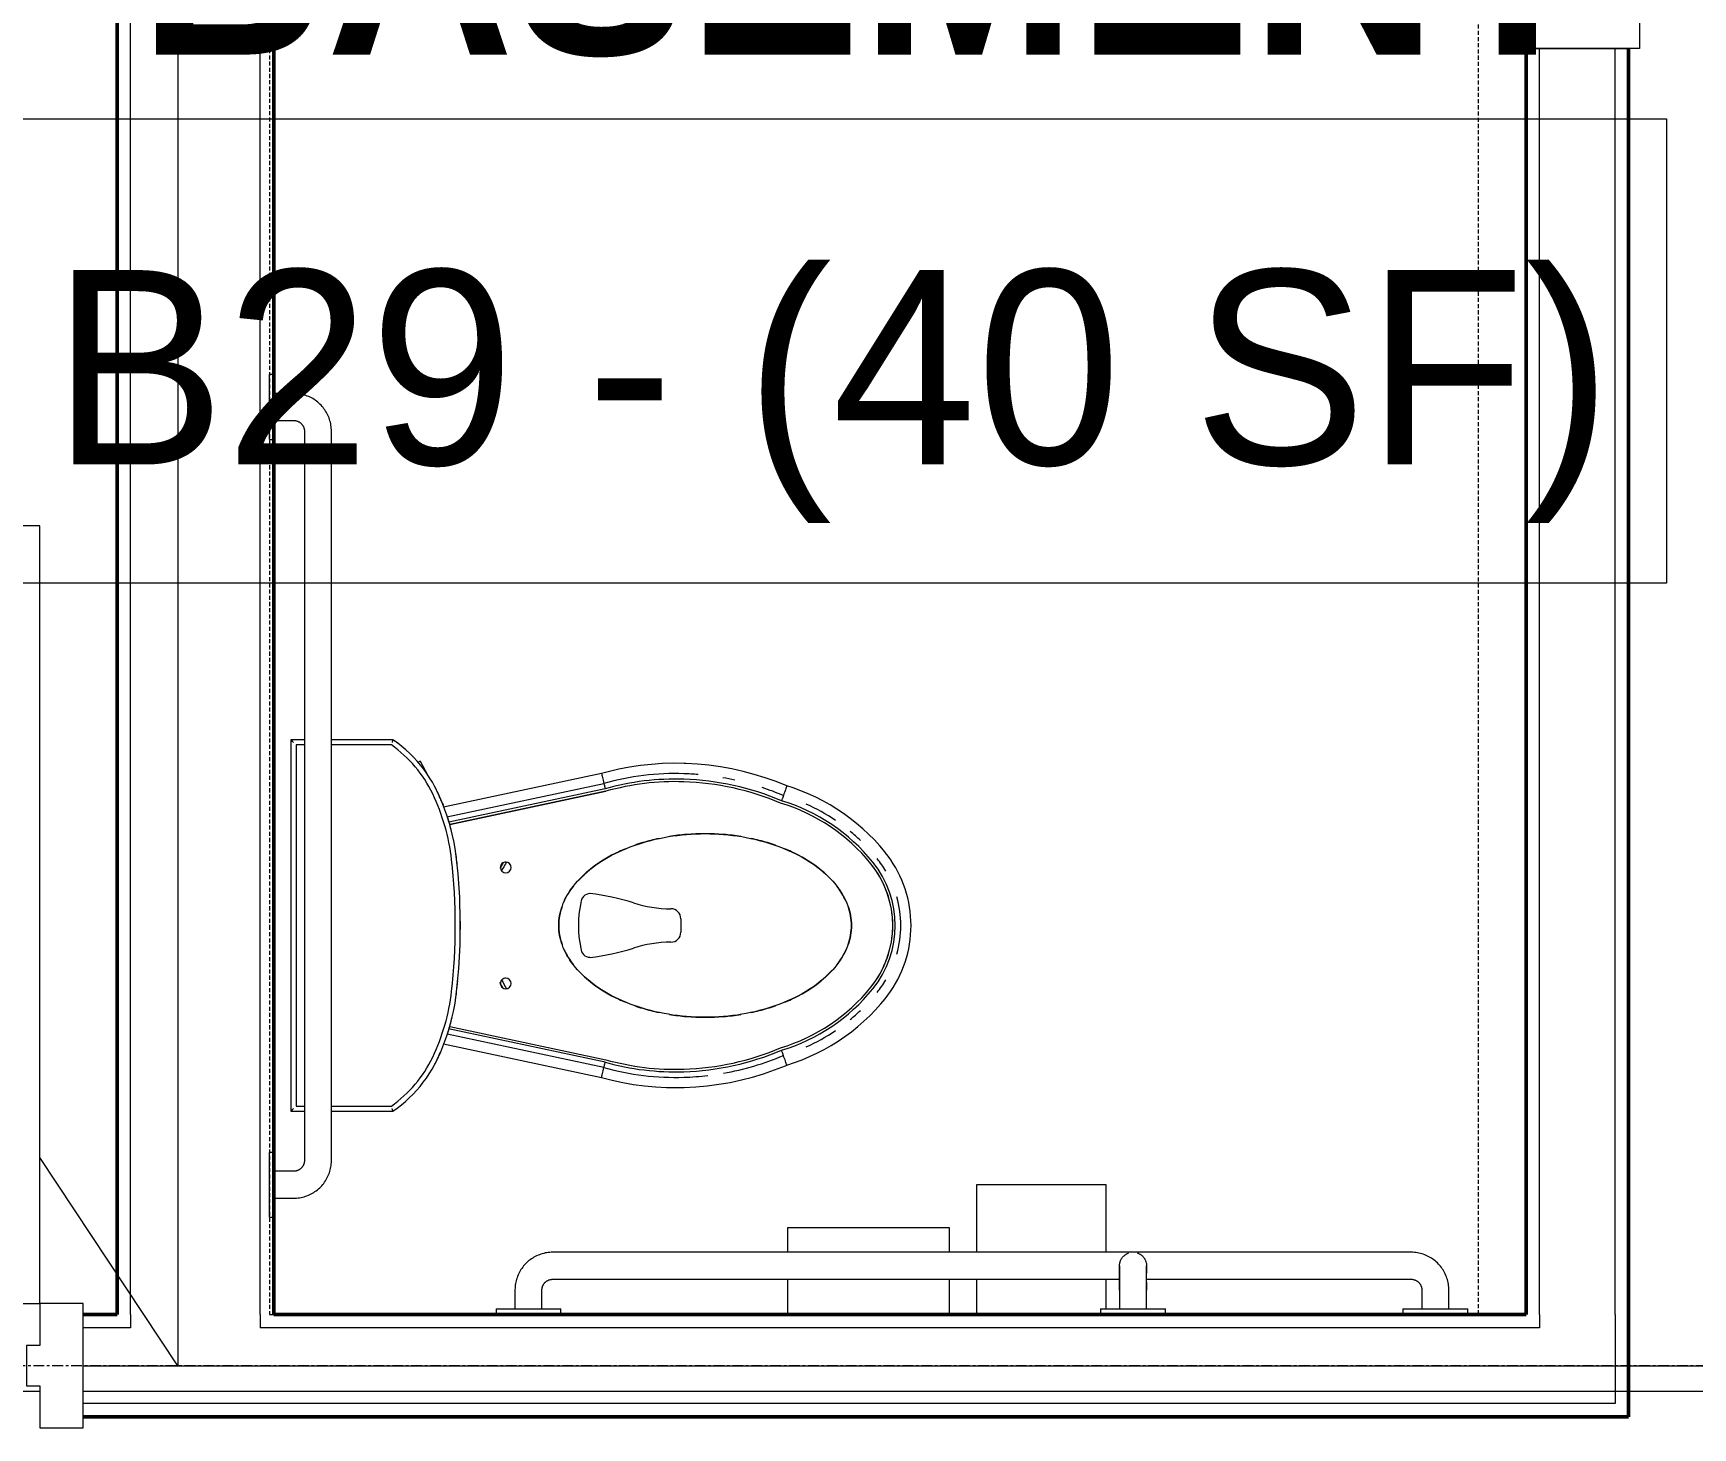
# Model space of a CAD drawing. Header units: inches. Extents: x -4235 to -464, y 9706 to 12365.
# Drawn here: x -2999.8 to -2923, y 11844.3 to 11908.9 of the extents above; entities that cross this region are included whole.
import ezdxf

# ---------------------------------------------------------------- set-up
doc = ezdxf.new("R2010")
doc.units = ezdxf.units.IN
doc.header["$MEASUREMENT"] = 0
doc.linetypes.add('Grid Line 1_2_', pattern=[0.875, 0.5, -0.125, 0.125, -0.125])
doc.linetypes.add('Hidden', pattern=[0.28125, 0.1875, -0.09375])
for name, color, linetype, lineweight in [('0-1', 7, 'Continuous', 5), ('0-2', 7, 'Continuous', 9), ('A-AREA-IDEN', 2, 'Continuous', 9), ('A-DOOR-1', 90, 'Continuous', 20), ('A-DOOR-2', 7, 'Continuous', 9), ('A-DOOR-FRAM-1', 90, 'Continuous', 20), ('A-FLOR-4', 71, 'Continuous', 13), ('A-FLOR-6', 50, 'Continuous', 13), ('A-WALL-1', 50, 'Continuous', 13), ('I-WALL-1', 250, 'Continuous', 50), ('I-WALL-2', 254, 'Continuous', 9), ('I-WALL-3', 10, 'Continuous', 9), ('P-SANR-FIXT-1', 7, 'Hidden', 9), ('P-SANR-FIXT-2', 7, 'Continuous', 9), ('P-SANR-FIXT-4', 254, 'Hidden', 9), ('P-SANR-FIXT-5', 10, 'Hidden', 9), ('Q-SPCQ-1', 7, 'Continuous', 9), ('Q-SPCQ-2', 10, 'Continuous', 9), ('Q-SPCQ-3', 254, 'Continuous', 9), ('S-GRID-1', 1, 'Grid Line 1_2_', 9)]:
    doc.layers.add(name, color=color, linetype=linetype, lineweight=lineweight)
doc.styles.add('Century Gothic', font='ufonts.com_century-gothic.ttf', dxfattribs={"height": 9})
doc.styles.add('Century Gothic_B', font='GOTHICB.TTF', dxfattribs={"height": 9})

# ---------------------------------------------------------------- blocks, each defined once
blk = doc.blocks.new('HOLLOW METAL - COMMON_3-0 x 7-0 - HM DOOR-2191985-BACKGROUND - BASEMENT')
at = {"layer": 'A-DOOR-1'}
for p, q in [((18, 39.125), (16.25, 39.125)), ((16.25, 39.125), (16.25, 3.125)), ((18, 3.125), (18, 39.125)), ((16.25, 3.125), (18, 3.125))]:
    blk.add_line(p, q, dxfattribs=at)
at = {"layer": 'A-DOOR-2'}
blk.add_arc((18, 3.125), 36, 90, 180, dxfattribs=at)
at = {"layer": 'A-DOOR-FRAM-1'}
for p, q in [((-18, 3.125), (-20, 3.125)), ((-20, 3.125), (-20, -2.625)), ((-18, 1.1875), (-18, 3.125)), ((18, 3.125), (18, 1.1875)), ((20, 3.125), (18, 3.125)), ((20, -2.625), (20, 3.125)), ((-17.375, 1.1875), (-18, 1.1875)), ((-17.375, -0.6875), (-17.375, 1.1875)), ((18, 1.1875), (17.375, 1.1875)), ((17.375, 1.1875), (17.375, -0.6875)), ((-18, -2.625), (-18, -0.6875)), ((-18, -0.6875), (-17.375, -0.6875)), ((17.375, -0.6875), (18, -0.6875)), ((18, -0.6875), (18, -2.625)), ((-20, -2.625), (-18, -2.625)), ((18, -2.625), (20, -2.625))]:
    blk.add_line(p, q, dxfattribs=at)
blk = doc.blocks.new('Plbg-Toilet Wall Mount FV-UH - _ALL_ADA-2016927-BACKGROUND - BASEMENT')
at = {"layer": 'P-SANR-FIXT-1'}
for p, q in [((42, -56), (42, -0.2)), ((-18, -56), (42, -56))]:
    blk.add_line(p, q, dxfattribs=at)
at = {"layer": 'P-SANR-FIXT-2'}
for p, q in [((8.593, -1), (-8.593, -1)), ((-8.593, -1), (-8.593, -1.625)), ((8.593, -1), (-8.593, -1)), ((-8.593, -1), (-8.593, -1.625)), ((8.358, -1.235), (-8.358, -1.235)), ((-8.358, -1.235), (-8.358, -1.625)), ((-8.358, -1.235), (-8.358, -1.625)), ((8.358, -1.235), (-8.358, -1.235)), ((8.358, -1.625), (8.358, -1.235)), ((8.358, -1.625), (8.358, -1.235)), ((8.593, -1.625), (8.593, -1)), ((8.593, -1.625), (8.593, -1)), ((-8.593, -2.874), (-8.593, -5.725)), ((-8.593, -2.874), (-8.593, -5.725)), ((-8.358, -2.873), (-8.358, -5.651)), ((-8.358, -2.873), (-8.358, -5.651)), ((8.358, -5.651), (8.358, -2.875)), ((8.358, -5.651), (8.358, -2.875)), ((8.593, -5.725), (8.593, -2.875)), ((8.593, -5.725), (8.593, -2.875)), ((7.601, -6.982), (7.545, -6.877)), ((7.601, -6.982), (6.971, -7.317)), ((-5.483, -8.072), (-7.037, -15.381)), ((-6.576, -15.495), (-5.032, -8.23)), ((-6.328, -15.556), (-4.785, -8.298)), ((-4.676, -8.354), (-6.213, -15.584)), ((-4.676, -8.354), (-6.213, -15.584)), ((6.213, -15.584), (4.676, -8.354)), ((4.676, -8.354), (6.213, -15.584)), ((6.328, -15.556), (4.788, -8.31)), ((5.029, -8.215), (6.576, -15.495)), ((7.037, -15.381), (5.483, -8.071)), ((5.815, -7.932), (5.569, -8.063)), ((0, -19.057), (-0.307, -19.057)), ((0.307, -19.057), (0, -19.057))]:
    blk.add_line(p, q, dxfattribs=at)
at = {"layer": 'P-SANR-FIXT-2', "flags": 128}
for points in [[(-8.593, -5.725), (-8.452, -5.923), (-8.303, -6.115), (-8.147, -6.301), (-7.983, -6.48), (-7.812, -6.653), (-7.634, -6.819), (-7.45, -6.978), (-7.259, -7.129), (-7.063, -7.272), (-6.861, -7.407), (-6.654, -7.535), (-6.442, -7.654), (-6.226, -7.764), (-6.198, -7.777)], [(6.198, -7.777), (6.415, -7.668), (6.628, -7.55), (6.836, -7.424), (7.038, -7.289), (7.235, -7.147), (7.426, -6.997), (7.611, -6.839), (7.79, -6.674), (7.962, -6.502), (8.127, -6.323), (8.284, -6.138), (8.434, -5.947), (8.576, -5.75), (8.593, -5.725)], [(-6.198, -7.777), (-5.842, -7.939), (-5.479, -8.086), (-5.11, -8.219), (-4.737, -8.337), (-4.359, -8.44), (-3.977, -8.528), (-3.593, -8.6), (-3.205, -8.657), (-3.074, -8.673)], [(3.074, -8.673), (3.462, -8.621), (3.848, -8.554), (4.231, -8.471), (4.61, -8.373), (4.985, -8.26), (5.355, -8.133), (5.72, -7.99), (6.079, -7.833), (6.198, -7.777)], [(-3.074, -8.673), (-1.984, -8.774), (-0.89, -8.831), (0.205, -8.845), (1.299, -8.815), (2.392, -8.741), (3.074, -8.673)], [(-7.037, -15.381), (-7.164, -15.874), (-7.271, -16.371), (-7.359, -16.872), (-7.426, -17.377), (-7.473, -17.883), (-7.5, -18.391), (-7.506, -18.9), (-7.5, -19.218)], [(7.5, -19.218), (7.506, -18.709), (7.492, -18.2), (7.458, -17.693), (7.403, -17.187), (7.328, -16.684), (7.233, -16.184), (7.119, -15.688), (7.037, -15.381)], [(-7.5, -19.218), (-7.472, -19.752), (-7.423, -20.284), (-7.352, -20.814), (-7.26, -21.341), (-7.148, -21.864), (-7.014, -22.381), (-6.86, -22.893), (-6.685, -23.399), (-6.491, -23.897), (-6.461, -23.968)], [(6.461, -23.968), (6.659, -23.471), (6.836, -22.966), (6.993, -22.455), (7.13, -21.938), (7.245, -21.416), (7.34, -20.89), (7.414, -20.36), (7.466, -19.828), (7.497, -19.294), (7.5, -19.218)], [(-6.461, -23.968), (-6.344, -24.324), (-6.213, -24.676), (-6.068, -25.023), (-5.909, -25.363), (-5.737, -25.697), (-5.551, -26.023), (-5.353, -26.342), (-5.142, -26.652), (-4.918, -26.954), (-4.683, -27.247), (-4.436, -27.53), (-4.179, -27.803), (-3.91, -28.066), (-3.631, -28.317), (-3.394, -28.516)], [(3.394, -28.516), (3.681, -28.274), (3.958, -28.02), (4.225, -27.756), (4.481, -27.481), (4.725, -27.196), (4.959, -26.902), (5.18, -26.598), (5.389, -26.286), (5.585, -25.966), (5.768, -25.638), (5.938, -25.303), (6.095, -24.962), (6.237, -24.615), (6.366, -24.262), (6.461, -23.968)], [(-3.394, -28.516), (-3.224, -28.648), (-3.048, -28.774), (-2.868, -28.892), (-2.683, -29.003), (-2.494, -29.107), (-2.301, -29.203), (-2.104, -29.291), (-1.904, -29.371), (-1.701, -29.443), (-1.495, -29.507), (-1.287, -29.563), (-1.076, -29.61), (-0.864, -29.649), (-0.651, -29.679), (-0.436, -29.701), (-0.221, -29.714), (-0.005, -29.718), (0.21, -29.714), (0.426, -29.701), (0.64, -29.68), (0.854, -29.65), (1.066, -29.612), (1.276, -29.565), (1.485, -29.51), (1.691, -29.446), (1.894, -29.375), (2.095, -29.295), (2.292, -29.207), (2.485, -29.112), (2.674, -29.008), (2.859, -28.898), (3.04, -28.78), (3.215, -28.655), (3.386, -28.523), (3.394, -28.516)]]:
    blk.add_lwpolyline(points, dxfattribs=at)
at = {"layer": 'P-SANR-FIXT-2'}
for centre, radius, start, end in [((-3.577, -2.294), 6.077, 214.3684, 216.42967), ((-3.577, -2.294), 5.842, 215.07602, 244.44692), ((-3.577, -2.294), 5.842, 215.07602, 244.44692), ((3.577, -2.294), 5.842, 295.55308, 324.92398), ((3.577, -2.294), 5.842, 295.55308, 324.92398), ((3.577, -2.294), 6.077, 323.15587, 325.6316), ((3.577, -2.294), 6.077, 309.20749, 311.77533), ((-3.577, -2.294), 6.077, 242.07044, 244.44692), ((-1.975, 1.057), 9.556, 244.44692, 263.55308), ((-1.975, 1.057), 9.556, 244.44692, 263.55308), ((1.975, 1.057), 9.556, 276.44692, 295.55308), ((1.975, 1.057), 9.556, 276.44692, 295.55308), ((3.577, -2.294), 6.077, 295.55308, 297.99725), ((-1.975, 1.057), 9.791, 244.44692, 246.48803), ((-1.975, 1.057), 9.791, 252.60704, 256.48891), ((0, 18.533), 27.144, 263.55308, 276.44692), ((0, 18.533), 27.144, 263.55308, 276.44692), ((1.975, 1.057), 9.791, 284.60704, 288.48891), ((1.975, 1.057), 9.791, 293.51197, 295.55308), ((-1.975, 1.057), 9.791, 261.51197, 263.55308), ((0, 18.533), 27.379, 263.55308, 264.63067), ((0, 18.533), 27.379, 269.59619, 270.41646), ((0, 18.533), 27.379, 275.63022, 276.44692), ((1.975, 1.057), 9.791, 276.44692, 278.48803), ((-2.685, -10.95), 0.25, 90, 180), ((-2.685, -10.95), 0.25, 0, 90), ((2.685, -10.95), 0.25, 90, 180), ((2.685, -10.95), 0.25, 0, 90), ((-2.685, -10.95), 0.25, 180, 270), ((-2.685, -10.95), 0.25, 270, 0), ((2.685, -10.95), 0.25, 180, 270), ((2.685, -10.95), 0.25, 270, 360), ((-1.051, -14.85), 0.422, 90, 180), ((0, -19.079), 4.768, 77.26144, 102.73856), ((1.051, -14.85), 0.422, 0, 90), ((8.312, -13.822), 9.84, 186, 198), ((-8.312, -13.822), 9.84, 342, 354), ((5.213, -18.806), 12.245, 164.3129, 181.85622), ((5.213, -18.806), 11.989, 164.27371, 181.85622), ((5.213, -18.806), 11.871, 164.25519, 181.85622), ((5.213, -18.806), 11.871, 164.25519, 181.85622), ((-5.213, -18.806), 11.871, 358.14378, 15.74481), ((-5.213, -18.806), 11.871, 358.14378, 15.74481), ((-5.213, -18.806), 11.989, 358.14378, 15.72629), ((-5.213, -18.806), 12.245, 358.14378, 15.6871), ((-6.366, -18.591), 5.593, 0, 18), ((6.366, -18.591), 5.593, 162, 180), ((5.862, -18.785), 12.895, 181.85622, 186.79748), ((5.862, -18.785), 12.639, 181.85622, 202.97954), ((5.862, -18.785), 12.521, 181.85622, 203.00894), ((5.862, -18.785), 12.521, 181.85622, 203.00894), ((-0.307, -18.591), 0.466, 180, 270), ((0.307, -18.591), 0.466, 270, 360), ((-5.862, -18.785), 12.521, 336.99106, 358.14378), ((-5.862, -18.785), 12.521, 336.99106, 358.14378), ((-5.862, -18.785), 12.639, 337.02046, 358.14378), ((-5.862, -18.785), 12.895, 355.23386, 358.14378), ((5.862, -18.785), 12.895, 190.01373, 202.91792), ((-5.862, -18.785), 12.895, 347.61293, 350.10977), ((-5.862, -18.785), 12.895, 337.08208, 341.76142), ((2.517, -21.221), 8.659, 196.76557, 230.98298), ((2.517, -21.221), 8.54, 196.72255, 230.98298), ((2.517, -21.221), 8.54, 196.72255, 230.98298), ((-2.517, -21.221), 8.54, 309.01702, 343.27745), ((-2.517, -21.221), 8.54, 309.01702, 343.27745), ((-2.517, -21.221), 8.659, 309.01702, 343.23443), ((2.517, -21.221), 8.915, 204.10785, 214.14459), ((-2.517, -21.221), 8.915, 325.85541, 335.89215), ((2.517, -21.221), 8.915, 219.60702, 223.64062), ((-2.517, -21.221), 8.915, 316.35938, 320.39298), ((0, -24.327), 4.917, 230.98298, 239.1697), ((0, -24.327), 4.661, 230.98298, 309.01702), ((0.015, -24.308), 4.567, 230.98298, 269.80683), ((0, -24.327), 4.543, 230.98298, 309.01702), ((-0.015, -24.308), 4.567, 270.19317, 309.01702), ((0, -24.327), 4.917, 300.8303, 309.01702), ((0, -24.327), 4.917, 254.39319, 285.60681)]:
    blk.add_arc(centre, radius, start, end, dxfattribs=at)
for points, knots in [([(-8.593, -1), (-8.593, -1), (-8.591, -1.002), (-8.584, -1.009), (-8.577, -1.016), (-8.57, -1.023), (-8.563, -1.03), (-8.556, -1.037), (-8.546, -1.047), (-8.535, -1.058), (-8.526, -1.068), (-8.516, -1.077), (-8.499, -1.095), (-8.483, -1.111), (-8.472, -1.121)], [0, 0, 0, 0, 0.166667, 0.25, 0.333333, 0.416667, 0.458333, 0.5, 0.583333, 0.666667, 0.708333, 0.75, 0.833333, 1, 1, 1, 1]), ([(8.472, -1.121), (8.483, -1.11), (8.499, -1.095), (8.519, -1.075), (8.53, -1.063), (8.539, -1.054), (8.548, -1.045), (8.556, -1.037), (8.563, -1.03), (8.57, -1.023), (8.577, -1.016), (8.584, -1.009), (8.591, -1.002), (8.593, -1), (8.593, -1)], [-1, -1, -1, -1, -0.833333, -0.75, -0.666667, -0.625, -0.583333, -0.5, -0.458333, -0.416667, -0.333333, -0.25, -0.166667, 0, 0, 0, 0]), ([(-8.593, -5.725), (-8.593, -5.725), (-8.587, -5.723), (-8.567, -5.717), (-8.549, -5.711), (-8.533, -5.706), (-8.521, -5.702), (-8.502, -5.696), (-8.485, -5.691), (-8.472, -5.687)], [0, 0, 0, 0, 0.285714, 0.428571, 0.571429, 0.678571, 0.732143, 0.785714, 1, 1, 1, 1]), ([(8.593, -5.725), (8.593, -5.725), (8.59, -5.724), (8.573, -5.719), (8.547, -5.71), (8.524, -5.703), (8.499, -5.695), (8.481, -5.69), (8.472, -5.687)], [-1, -1, -1, -1, -0.857143, -0.571429, -0.428571, -0.285714, -0.142857, 0, 0, 0, 0]), ([(-2.068, -14.288), (-2.282, -14.482), (-2.775, -15.02), (-3.257, -15.821), (-3.507, -16.391), (-3.551, -16.496)], [-2.5925993, -2.5925993, -2.5925993, -2.5925993, -2.4166097, -2.1749488, -2.1212008, -2.1212008, -2.1212008, -2.1212008]), ([(3.551, -16.496), (3.507, -16.391), (3.257, -15.822), (2.776, -15.012), (2.282, -14.494), (2.068, -14.297)], [-4.1619845, -4.1619845, -4.1619845, -4.1619845, -4.1082365, -3.8665756, -3.690586, -3.690586, -3.690586, -3.690586]), ([(-6.576, -15.495), (-6.569, -15.496), (-6.545, -15.502), (-6.491, -15.516), (-6.442, -15.528), (-6.386, -15.542), (-6.347, -15.551), (-6.328, -15.556)], [0, 0, 0, 0, 0.333333, 0.5, 0.666667, 0.833333, 1, 1, 1, 1]), ([(6.576, -15.495), (6.569, -15.496), (6.545, -15.502), (6.491, -15.516), (6.442, -15.528), (6.386, -15.542), (6.347, -15.551), (6.328, -15.556)], [-1, -1, -1, -1, -0.666667, -0.5, -0.333333, -0.166667, 0, 0, 0, 0]), ([(-3.712, -16.919), (-3.798, -17.162), (-3.911, -17.534), (-4.001, -17.921), (-4.028, -18.048)], [-2.0511799, -2.0511799, -2.0511799, -2.0511799, -1.9332878, -1.8767298, -1.8767298, -1.8767298, -1.8767298]), ([(4.028, -18.048), (4.001, -17.921), (3.911, -17.534), (3.798, -17.163), (3.712, -16.92)], [-4.4064555, -4.4064555, -4.4064555, -4.4064555, -4.3498975, -4.2320054, -4.2320054, -4.2320054, -4.2320054]), ([(-4.118, -18.526), (-4.16, -18.789), (-4.262, -19.619), (-4.261, -20.744), (-4.161, -21.574), (-4.118, -21.837)], [-1.8063853, -1.8063853, -1.8063853, -1.8063853, -1.6916268, -1.4499658, -1.3352074, -1.3352074, -1.3352074, -1.3352074]), ([(4.118, -21.837), (4.16, -21.574), (4.262, -20.744), (4.261, -19.619), (4.161, -18.789), (4.118, -18.526)], [-4.9479779, -4.9479779, -4.9479779, -4.9479779, -4.8332195, -4.5915585, -4.4768, -4.4768, -4.4768, -4.4768]), ([(-4.028, -22.315), (-4.001, -22.442), (-3.911, -22.829), (-3.798, -23.2), (-3.712, -23.442)], [-1.2648629, -1.2648629, -1.2648629, -1.2648629, -1.2083049, -1.0904127, -1.0904127, -1.0904127, -1.0904127]), ([(3.712, -23.443), (3.798, -23.201), (3.911, -22.829), (4.001, -22.442), (4.028, -22.315)], [-5.1927726, -5.1927726, -5.1927726, -5.1927726, -5.0748804, -5.0183224, -5.0183224, -5.0183224, -5.0183224]), ([(-6.015, -23.806), (-6.008, -23.804), (-5.977, -23.792), (-5.902, -23.765), (-5.831, -23.739), (-5.793, -23.726), (-5.774, -23.719)], [-1, -1, -1, -1, -0.666667, -0.333333, -0.166667, 0, 0, 0, 0]), ([(6.015, -23.806), (6.008, -23.804), (5.977, -23.792), (5.902, -23.765), (5.831, -23.739), (5.793, -23.726), (5.774, -23.719)], [-1, -1, -1, -1, -0.666667, -0.333333, -0.166667, 0, 0, 0, 0]), ([(-3.551, -23.866), (-3.507, -23.972), (-3.257, -24.541), (-2.776, -25.351), (-2.282, -25.868), (-2.068, -26.065)], [-1.0203919, -1.0203919, -1.0203919, -1.0203919, -0.9666439, -0.7249829, -0.5489933, -0.5489933, -0.5489933, -0.5489933]), ([(2.068, -26.075), (2.282, -25.88), (2.775, -25.342), (3.257, -24.541), (3.507, -23.972), (3.551, -23.866)], [-5.734192, -5.734192, -5.734192, -5.734192, -5.5582024, -5.3165414, -5.2627935, -5.2627935, -5.2627935, -5.2627935])]:
    blk.add_open_spline(points, degree=3, knots=knots, dxfattribs=at)
for points in [[(-2.511, -10.753), (-2.651, -10.825), (-2.789, -10.903), (-2.925, -10.986)], [(-2.913, -10.833), (-2.821, -10.778), (-2.727, -10.722), (-2.633, -10.669)], [(2.925, -10.986), (2.789, -10.903), (2.653, -10.82), (2.513, -10.742)], [(2.913, -10.832), (2.82, -10.778), (2.727, -10.722), (2.633, -10.669)], [(0, -26.958), (-0.304, -26.958), (-0.912, -26.851), (-1.834, -26.341), (-2.708, -25.454), (-3.449, -24.222), (-3.983, -22.72), (-4.262, -21.047), (-4.262, -19.316), (-3.983, -17.643), (-3.449, -16.141), (-2.708, -14.909), (-1.834, -14.022), (-0.912, -13.511), (-0.304, -13.404), (0, -13.404)], [(-1.149, -13.667), (-1.369, -13.77), (-1.59, -13.903), (-1.806, -14.069)], [(0, -13.404), (-0.295, -13.404), (-0.59, -13.455), (-0.887, -13.56)], [(0.887, -13.56), (0.59, -13.455), (0.295, -13.404), (0, -13.404)], [(0, -13.404), (0.304, -13.404), (0.912, -13.511), (1.834, -14.022), (2.708, -14.909), (3.449, -16.141), (3.983, -17.643), (4.262, -19.316), (4.262, -21.047), (3.983, -22.72), (3.449, -24.222), (2.708, -25.454), (1.834, -26.341), (0.912, -26.851), (0.304, -26.958), (0, -26.958)], [(1.806, -14.069), (1.59, -13.903), (1.369, -13.751), (1.149, -13.653)], [(-7.037, -15.381), (-7.038, -15.381), (-7.037, -15.381), (-7.034, -15.382)], [(-7.034, -15.382), (-6.99, -15.393), (-6.87, -15.422), (-6.685, -15.468), (-6.576, -15.495)], [(7.034, -15.382), (6.99, -15.393), (6.87, -15.422), (6.685, -15.468), (6.576, -15.495)], [(7.037, -15.381), (7.038, -15.381), (7.037, -15.381), (7.034, -15.382)], [(-6.458, -23.966), (-6.416, -23.951), (-6.299, -23.909), (-6.12, -23.844), (-6.015, -23.806)], [(6.458, -23.966), (6.416, -23.951), (6.299, -23.909), (6.12, -23.844), (6.015, -23.806)], [(-6.461, -23.967), (-6.462, -23.968), (-6.461, -23.967), (-6.458, -23.966)], [(6.461, -23.967), (6.462, -23.968), (6.461, -23.967), (6.458, -23.966)], [(-1.806, -26.294), (-1.59, -26.46), (-1.369, -26.612), (-1.149, -26.71)], [(-0.887, -26.803), (-0.59, -26.908), (-0.295, -26.958), (0, -26.958)], [(0, -26.958), (0.295, -26.958), (0.59, -26.908), (0.887, -26.803)], [(1.149, -26.696), (1.369, -26.593), (1.59, -26.46), (1.806, -26.294)]]:
    blk.add_open_spline(points, degree=3, dxfattribs=at)
at = {"layer": 'P-SANR-FIXT-4'}
for p, q in [((-0.021, 0), (-18, 0)), ((-18, -0.2), (-18, -56)), ((42, 0), (-0.021, 0)), ((42, -0.2), (42, 0))]:
    blk.add_line(p, q, dxfattribs=at)
at = {"layer": 'P-SANR-FIXT-5'}
blk.add_line((-18, 0), (-18, -0.2), dxfattribs=at)
blk = doc.blocks.new('Seqm-Toilet Paper Disp-UH-3D - Seqm-Toilet Paper Disp-UH-3D-2016928-BACKGROUND - BASEMENT')
at = {"layer": 'Q-SPCQ-1'}
for p, q in [((3, 6), (-3, 6)), ((-3, 6), (-3, 2.875)), ((3, 2.867), (3, 6)), ((-3, 1.625), (-3, 0)), ((3, 0.25), (3, 1.625))]:
    blk.add_line(p, q, dxfattribs=at)
at = {"layer": 'Q-SPCQ-2'}
blk.add_line((2.75, 0), (3, 0), dxfattribs=at)
at = {"layer": 'Q-SPCQ-3'}
blk.add_line((-3, 0), (2.75, 0), dxfattribs=at)
blk = doc.blocks.new('Seqm-Sanitary Napkin Disp-UH-3D - Seqm-Sanitary Napkin Disp-UH-3D-2016929-BACKGROUND - BASEMENT')
at = {"layer": 'Q-SPCQ-1'}
for p, q in [((3.75, 4), (-3.75, 4)), ((-3.75, 4), (-3.75, 2.875)), ((3.75, 2.875), (3.75, 4)), ((-3.75, 1.631), (-3.75, 0)), ((3.75, 0), (3.75, 1.625))]:
    blk.add_line(p, q, dxfattribs=at)
at = {"layer": 'Q-SPCQ-3'}
blk.add_line((-3.75, 0), (3.75, 0), dxfattribs=at)
blk = doc.blocks.new('Seqm-Grab Bar - 42_-2016931-BACKGROUND - BASEMENT')
at = {"layer": 'Q-SPCQ-1'}
for p, q in [((-2936.024, 11852.439), (-2975.774, 11852.439)), ((-2977.524, 11850.689), (-2977.524, 11849.814)), ((-2976.274, 11849.814), (-2976.274, 11850.689)), ((-2975.774, 11851.189), (-2949.505, 11851.189)), ((-2948.275, 11851.189), (-2936.024, 11851.189)), ((-2935.524, 11850.689), (-2935.524, 11849.814)), ((-2934.274, 11849.814), (-2934.274, 11850.689)), ((-2978.399, 11849.814), (-2978.399, 11849.564)), ((-2978.399, 11849.814), (-2976.899, 11849.814)), ((-2976.899, 11849.814), (-2975.399, 11849.814)), ((-2975.399, 11849.564), (-2975.399, 11849.814)), ((-2936.399, 11849.814), (-2936.399, 11849.564)), ((-2936.399, 11849.814), (-2934.899, 11849.814)), ((-2934.899, 11849.814), (-2933.399, 11849.814)), ((-2933.399, 11849.564), (-2933.399, 11849.814))]:
    blk.add_line(p, q, dxfattribs=at)
at = {"layer": 'Q-SPCQ-1', "flags": 128}
for points in [[(-2975.774, 11852.439), (-2975.844, 11852.438), (-2975.914, 11852.434), (-2975.983, 11852.427), (-2976.053, 11852.417), (-2976.121, 11852.405), (-2976.19, 11852.389), (-2976.257, 11852.371), (-2976.324, 11852.351), (-2976.39, 11852.327), (-2976.455, 11852.301), (-2976.519, 11852.273), (-2976.582, 11852.242), (-2976.643, 11852.208), (-2976.703, 11852.172), (-2976.762, 11852.134), (-2976.819, 11852.093), (-2976.874, 11852.05), (-2976.928, 11852.005), (-2976.979, 11851.958), (-2977.029, 11851.909), (-2977.077, 11851.857), (-2977.123, 11851.804), (-2977.166, 11851.75), (-2977.207, 11851.693), (-2977.246, 11851.635), (-2977.283, 11851.575), (-2977.317, 11851.514), (-2977.349, 11851.452), (-2977.378, 11851.388), (-2977.405, 11851.324), (-2977.429, 11851.258), (-2977.45, 11851.191), (-2977.469, 11851.124), (-2977.485, 11851.056), (-2977.498, 11850.987), (-2977.509, 11850.918), (-2977.517, 11850.848), (-2977.521, 11850.778), (-2977.524, 11850.708), (-2977.524, 11850.689)], [(-2934.274, 11850.689), (-2934.275, 11850.759), (-2934.279, 11850.829), (-2934.286, 11850.899), (-2934.296, 11850.968), (-2934.309, 11851.037), (-2934.324, 11851.105), (-2934.342, 11851.173), (-2934.363, 11851.24), (-2934.386, 11851.306), (-2934.412, 11851.371), (-2934.44, 11851.435), (-2934.471, 11851.498), (-2934.505, 11851.559), (-2934.541, 11851.619), (-2934.579, 11851.678), (-2934.62, 11851.734), (-2934.663, 11851.79), (-2934.708, 11851.843), (-2934.755, 11851.895), (-2934.804, 11851.945), (-2934.856, 11851.993), (-2934.909, 11852.038), (-2934.964, 11852.082), (-2935.02, 11852.123), (-2935.078, 11852.162), (-2935.138, 11852.199), (-2935.199, 11852.233), (-2935.261, 11852.265), (-2935.325, 11852.294), (-2935.39, 11852.32), (-2935.455, 11852.345), (-2935.522, 11852.366), (-2935.589, 11852.385), (-2935.658, 11852.401), (-2935.726, 11852.414), (-2935.795, 11852.424), (-2935.865, 11852.432), (-2935.935, 11852.437), (-2936.005, 11852.439), (-2936.024, 11852.439)], [(-2976.274, 11850.689), (-2976.273, 11850.709), (-2976.272, 11850.729), (-2976.27, 11850.749), (-2976.267, 11850.769), (-2976.264, 11850.789), (-2976.259, 11850.808), (-2976.254, 11850.828), (-2976.248, 11850.847), (-2976.242, 11850.866), (-2976.234, 11850.884), (-2976.226, 11850.902), (-2976.217, 11850.92), (-2976.208, 11850.938), (-2976.197, 11850.955), (-2976.186, 11850.972), (-2976.175, 11850.988), (-2976.163, 11851.004), (-2976.15, 11851.019), (-2976.136, 11851.034), (-2976.122, 11851.048), (-2976.107, 11851.062), (-2976.092, 11851.075), (-2976.077, 11851.087), (-2976.06, 11851.099), (-2976.044, 11851.11), (-2976.027, 11851.121), (-2976.009, 11851.13), (-2975.992, 11851.139), (-2975.973, 11851.148), (-2975.955, 11851.155), (-2975.936, 11851.162), (-2975.917, 11851.168), (-2975.898, 11851.174), (-2975.878, 11851.178), (-2975.859, 11851.182), (-2975.839, 11851.185), (-2975.819, 11851.187), (-2975.799, 11851.189), (-2975.779, 11851.189), (-2975.774, 11851.189)], [(-2936.024, 11851.189), (-2936.004, 11851.189), (-2935.984, 11851.188), (-2935.964, 11851.186), (-2935.944, 11851.183), (-2935.924, 11851.179), (-2935.905, 11851.175), (-2935.886, 11851.17), (-2935.866, 11851.164), (-2935.848, 11851.157), (-2935.829, 11851.15), (-2935.811, 11851.142), (-2935.793, 11851.133), (-2935.775, 11851.123), (-2935.758, 11851.113), (-2935.741, 11851.102), (-2935.725, 11851.09), (-2935.709, 11851.078), (-2935.694, 11851.065), (-2935.679, 11851.052), (-2935.665, 11851.038), (-2935.651, 11851.023), (-2935.638, 11851.008), (-2935.626, 11850.992), (-2935.614, 11850.976), (-2935.603, 11850.96), (-2935.593, 11850.943), (-2935.583, 11850.925), (-2935.574, 11850.907), (-2935.565, 11850.889), (-2935.558, 11850.871), (-2935.551, 11850.852), (-2935.545, 11850.833), (-2935.539, 11850.813), (-2935.535, 11850.794), (-2935.531, 11850.774), (-2935.528, 11850.755), (-2935.526, 11850.735), (-2935.524, 11850.715), (-2935.524, 11850.695), (-2935.524, 11850.689)]]:
    blk.add_lwpolyline(points, dxfattribs=at)
at = {"layer": 'Q-SPCQ-2'}
for p, q in [((-2978.399, 11849.564), (-2977.567, 11849.564)), ((-2977.563, 11849.564), (-2976.899, 11849.564)), ((-2977.502, 11849.564), (-2977.44, 11849.564)), ((-2976.295, 11849.564), (-2977.502, 11849.564)), ((-2977.499, 11849.564), (-2977.243, 11849.564)), ((-2977.385, 11849.564), (-2977.494, 11849.564)), ((-2977.44, 11849.564), (-2977.341, 11849.564)), ((-2977.242, 11849.564), (-2977.385, 11849.564)), ((-2977.341, 11849.564), (-2977.211, 11849.564)), ((-2977.077, 11849.564), (-2977.213, 11849.564)), ((-2977.213, 11849.564), (-2977.078, 11849.564)), ((-2977.211, 11849.564), (-2977.06, 11849.564)), ((-2977.062, 11849.564), (-2976.735, 11849.564)), ((-2976.899, 11849.564), (-2977.061, 11849.564)), ((-2977.06, 11849.564), (-2976.899, 11849.564)), ((-2976.737, 11849.564), (-2976.899, 11849.564)), ((-2976.899, 11849.564), (-2976.235, 11849.564)), ((-2976.899, 11849.564), (-2976.737, 11849.564)), ((-2976.737, 11849.564), (-2976.357, 11849.564)), ((-2976.585, 11849.564), (-2976.721, 11849.564)), ((-2976.719, 11849.564), (-2976.585, 11849.564)), ((-2976.303, 11849.564), (-2976.555, 11849.564)), ((-2976.554, 11849.564), (-2976.511, 11849.564)), ((-2976.511, 11849.564), (-2976.298, 11849.564)), ((-2976.357, 11849.564), (-2976.295, 11849.564)), ((-2976.231, 11849.564), (-2975.399, 11849.564)), ((-2936.399, 11849.564), (-2935.567, 11849.564)), ((-2935.563, 11849.564), (-2934.899, 11849.564)), ((-2934.295, 11849.564), (-2935.502, 11849.564)), ((-2935.502, 11849.564), (-2935.44, 11849.564)), ((-2935.499, 11849.564), (-2935.243, 11849.564)), ((-2935.242, 11849.564), (-2935.494, 11849.564)), ((-2935.44, 11849.564), (-2935.211, 11849.564)), ((-2935.077, 11849.564), (-2935.213, 11849.564)), ((-2935.213, 11849.564), (-2935.078, 11849.564)), ((-2935.211, 11849.564), (-2934.899, 11849.564)), ((-2935.062, 11849.564), (-2934.735, 11849.564)), ((-2934.737, 11849.564), (-2935.061, 11849.564)), ((-2934.899, 11849.564), (-2934.235, 11849.564)), ((-2934.899, 11849.564), (-2934.737, 11849.564)), ((-2934.737, 11849.564), (-2934.586, 11849.564)), ((-2934.585, 11849.564), (-2934.721, 11849.564)), ((-2934.719, 11849.564), (-2934.585, 11849.564)), ((-2934.586, 11849.564), (-2934.457, 11849.564)), ((-2934.303, 11849.564), (-2934.555, 11849.564)), ((-2934.554, 11849.564), (-2934.298, 11849.564)), ((-2934.457, 11849.564), (-2934.357, 11849.564)), ((-2934.357, 11849.564), (-2934.295, 11849.564)), ((-2934.231, 11849.564), (-2933.399, 11849.564))]:
    blk.add_line(p, q, dxfattribs=at)
at = {"layer": 'Q-SPCQ-3'}
for p, q in [((-2977.649, 11849.564), (-2978.399, 11849.564)), ((-2976.899, 11849.564), (-2977.649, 11849.564)), ((-2975.838, 11849.564), (-2976.899, 11849.564)), ((-2975.6, 11849.564), (-2975.838, 11849.564)), ((-2975.45, 11849.564), (-2975.6, 11849.564)), ((-2975.399, 11849.564), (-2975.45, 11849.564)), ((-2934.899, 11849.564), (-2936.399, 11849.564)), ((-2934.149, 11849.564), (-2934.899, 11849.564)), ((-2933.45, 11849.564), (-2934.149, 11849.564)), ((-2933.399, 11849.564), (-2933.45, 11849.564))]:
    blk.add_line(p, q, dxfattribs=at)
blk = doc.blocks.new('Seqm-Grab Bar - 18_-2016940-BACKGROUND - BASEMENT')
at = {"layer": 'Q-SPCQ-1'}
for p, q in [((-2949.524, 11850.689), (-2949.524, 11849.814)), ((-2948.274, 11849.814), (-2948.274, 11850.689)), ((-2950.399, 11849.814), (-2950.399, 11849.564)), ((-2950.399, 11849.814), (-2948.899, 11849.814)), ((-2948.899, 11849.814), (-2947.399, 11849.814)), ((-2947.399, 11849.564), (-2947.399, 11849.814))]:
    blk.add_line(p, q, dxfattribs=at)
at = {"layer": 'Q-SPCQ-1', "flags": 128}
for points in [[(-2949.524, 11851.814), (-2949.523, 11851.839), (-2949.522, 11851.864), (-2949.519, 11851.889), (-2949.516, 11851.914), (-2949.511, 11851.939), (-2949.506, 11851.963), (-2949.499, 11851.987), (-2949.492, 11852.011), (-2949.484, 11852.035), (-2949.474, 11852.058), (-2949.464, 11852.081), (-2949.453, 11852.103), (-2949.441, 11852.125), (-2949.428, 11852.146), (-2949.415, 11852.167), (-2949.4, 11852.188), (-2949.385, 11852.207), (-2949.369, 11852.227), (-2949.352, 11852.245), (-2949.334, 11852.263), (-2949.316, 11852.28), (-2949.297, 11852.296), (-2949.277, 11852.312), (-2949.257, 11852.326), (-2949.236, 11852.34), (-2949.215, 11852.353), (-2949.193, 11852.366), (-2949.171, 11852.377), (-2949.148, 11852.387), (-2949.125, 11852.397), (-2949.102, 11852.406)], [(-2948.702, 11852.408), (-2948.679, 11852.399), (-2948.655, 11852.39), (-2948.633, 11852.38), (-2948.61, 11852.369), (-2948.588, 11852.357), (-2948.567, 11852.344), (-2948.546, 11852.33), (-2948.525, 11852.316), (-2948.506, 11852.3), (-2948.487, 11852.284), (-2948.468, 11852.267), (-2948.45, 11852.25), (-2948.433, 11852.232), (-2948.417, 11852.213), (-2948.401, 11852.193), (-2948.387, 11852.173), (-2948.373, 11852.152), (-2948.36, 11852.131), (-2948.348, 11852.109), (-2948.336, 11852.087), (-2948.326, 11852.064), (-2948.316, 11852.041), (-2948.308, 11852.017), (-2948.3, 11851.994), (-2948.293, 11851.97), (-2948.288, 11851.945), (-2948.283, 11851.921), (-2948.279, 11851.896), (-2948.276, 11851.871), (-2948.275, 11851.846), (-2948.274, 11851.821), (-2948.274, 11851.814)], [(-2949.524, 11850.689), (-2949.524, 11850.734), (-2949.524, 11850.779), (-2949.524, 11850.824), (-2949.524, 11850.869), (-2949.524, 11850.913), (-2949.524, 11850.957), (-2949.524, 11851), (-2949.524, 11851.043), (-2949.524, 11851.086), (-2949.524, 11851.127), (-2949.524, 11851.169), (-2949.524, 11851.209), (-2949.524, 11851.248), (-2949.524, 11851.287), (-2949.524, 11851.325), (-2949.524, 11851.361), (-2949.524, 11851.397), (-2949.524, 11851.431), (-2949.524, 11851.464), (-2949.524, 11851.496), (-2949.524, 11851.527), (-2949.524, 11851.556), (-2949.524, 11851.584), (-2949.524, 11851.611), (-2949.524, 11851.636), (-2949.524, 11851.66), (-2949.524, 11851.682), (-2949.524, 11851.702), (-2949.524, 11851.721), (-2949.524, 11851.738), (-2949.524, 11851.753), (-2949.524, 11851.767), (-2949.524, 11851.779), (-2949.524, 11851.789), (-2949.524, 11851.798), (-2949.524, 11851.805), (-2949.524, 11851.81), (-2949.524, 11851.813), (-2949.524, 11851.814)], [(-2949.524, 11851.814), (-2949.524, 11851.813), (-2949.524, 11851.811), (-2949.524, 11851.806), (-2949.524, 11851.8), (-2949.524, 11851.792), (-2949.524, 11851.782), (-2949.524, 11851.771), (-2949.524, 11851.757), (-2949.524, 11851.742), (-2949.524, 11851.726), (-2949.524, 11851.707), (-2949.524, 11851.687), (-2949.524, 11851.666), (-2949.524, 11851.643), (-2949.524, 11851.618), (-2949.524, 11851.592), (-2949.524, 11851.564), (-2949.524, 11851.535), (-2949.524, 11851.505), (-2949.524, 11851.473), (-2949.524, 11851.44), (-2949.524, 11851.406), (-2949.524, 11851.371), (-2949.524, 11851.335), (-2949.524, 11851.297), (-2949.524, 11851.259), (-2949.524, 11851.22), (-2949.524, 11851.18), (-2949.524, 11851.139), (-2949.524, 11851.097), (-2949.524, 11851.055), (-2949.524, 11851.012), (-2949.524, 11850.969), (-2949.524, 11850.925), (-2949.524, 11850.881), (-2949.524, 11850.836), (-2949.524, 11850.791), (-2949.524, 11850.747), (-2949.524, 11850.702), (-2949.524, 11850.689)], [(-2948.274, 11851.814), (-2948.274, 11851.813), (-2948.274, 11851.811), (-2948.274, 11851.806), (-2948.274, 11851.8), (-2948.274, 11851.792), (-2948.274, 11851.782), (-2948.274, 11851.771), (-2948.274, 11851.757), (-2948.274, 11851.742), (-2948.274, 11851.726), (-2948.274, 11851.707), (-2948.274, 11851.687), (-2948.274, 11851.666), (-2948.274, 11851.643), (-2948.274, 11851.618), (-2948.274, 11851.592), (-2948.274, 11851.564), (-2948.274, 11851.535), (-2948.274, 11851.505), (-2948.274, 11851.473)], [(-2948.274, 11850.689), (-2948.274, 11850.734), (-2948.274, 11850.779), (-2948.274, 11850.824), (-2948.274, 11850.869), (-2948.274, 11850.913), (-2948.274, 11850.957), (-2948.274, 11851), (-2948.274, 11851.043), (-2948.274, 11851.086), (-2948.274, 11851.127), (-2948.274, 11851.169), (-2948.274, 11851.209), (-2948.274, 11851.248), (-2948.274, 11851.287), (-2948.274, 11851.325), (-2948.274, 11851.361), (-2948.274, 11851.397), (-2948.274, 11851.431), (-2948.274, 11851.464), (-2948.274, 11851.496), (-2948.274, 11851.527), (-2948.274, 11851.556), (-2948.274, 11851.584), (-2948.274, 11851.611), (-2948.274, 11851.636), (-2948.274, 11851.66), (-2948.274, 11851.682), (-2948.274, 11851.702), (-2948.274, 11851.721), (-2948.274, 11851.738), (-2948.274, 11851.753), (-2948.274, 11851.767), (-2948.274, 11851.779), (-2948.274, 11851.789), (-2948.274, 11851.798), (-2948.274, 11851.805), (-2948.274, 11851.81), (-2948.274, 11851.813), (-2948.274, 11851.814)], [(-2948.274, 11851.055), (-2948.274, 11851.012), (-2948.274, 11850.969), (-2948.274, 11850.925), (-2948.274, 11850.881), (-2948.274, 11850.836), (-2948.274, 11850.791), (-2948.274, 11850.747), (-2948.274, 11850.702), (-2948.274, 11850.689)]]:
    blk.add_lwpolyline(points, dxfattribs=at)
at = {"layer": 'Q-SPCQ-2'}
for p, q in [((-2949.567, 11849.564), (-2950.399, 11849.564)), ((-2950.399, 11849.564), (-2949.567, 11849.564)), ((-2950.399, 11849.564), (-2949.567, 11849.564)), ((-2949.563, 11849.564), (-2948.899, 11849.564)), ((-2949.502, 11849.564), (-2949.44, 11849.564)), ((-2948.899, 11849.564), (-2949.502, 11849.564)), ((-2949.243, 11849.564), (-2949.499, 11849.564)), ((-2949.499, 11849.564), (-2949.243, 11849.564)), ((-2949.499, 11849.564), (-2949.243, 11849.564)), ((-2949.496, 11849.564), (-2949.44, 11849.564)), ((-2949.245, 11849.564), (-2949.496, 11849.564)), ((-2949.242, 11849.564), (-2949.494, 11849.564)), ((-2949.494, 11849.564), (-2949.242, 11849.564)), ((-2949.242, 11849.564), (-2949.494, 11849.564)), ((-2949.44, 11849.564), (-2949.245, 11849.564)), ((-2949.44, 11849.564), (-2949.341, 11849.564)), ((-2949.341, 11849.564), (-2949.211, 11849.564)), ((-2949.077, 11849.564), (-2949.213, 11849.564)), ((-2949.213, 11849.564), (-2949.077, 11849.564)), ((-2949.078, 11849.564), (-2949.213, 11849.564)), ((-2949.213, 11849.564), (-2949.078, 11849.564)), ((-2949.077, 11849.564), (-2949.213, 11849.564)), ((-2949.213, 11849.564), (-2949.078, 11849.564)), ((-2949.211, 11849.564), (-2949.077, 11849.564)), ((-2949.077, 11849.564), (-2949.211, 11849.564)), ((-2949.211, 11849.564), (-2949.06, 11849.564)), ((-2948.899, 11849.564), (-2949.062, 11849.564)), ((-2949.062, 11849.564), (-2948.735, 11849.564)), ((-2949.062, 11849.564), (-2948.735, 11849.564)), ((-2948.737, 11849.564), (-2949.061, 11849.564)), ((-2949.061, 11849.564), (-2948.899, 11849.564)), ((-2948.737, 11849.564), (-2949.061, 11849.564)), ((-2949.06, 11849.564), (-2948.899, 11849.564)), ((-2948.899, 11849.564), (-2949.06, 11849.564)), ((-2949.06, 11849.564), (-2948.899, 11849.564)), ((-2948.899, 11849.564), (-2948.737, 11849.564)), ((-2948.735, 11849.564), (-2948.899, 11849.564)), ((-2948.899, 11849.564), (-2948.235, 11849.564)), ((-2948.899, 11849.564), (-2948.737, 11849.564)), ((-2948.737, 11849.564), (-2948.899, 11849.564)), ((-2948.899, 11849.564), (-2948.457, 11849.564)), ((-2948.295, 11849.564), (-2948.899, 11849.564)), ((-2948.585, 11849.564), (-2948.721, 11849.564)), ((-2948.721, 11849.564), (-2948.585, 11849.564)), ((-2948.585, 11849.564), (-2948.721, 11849.564)), ((-2948.72, 11849.564), (-2948.586, 11849.564)), ((-2948.586, 11849.564), (-2948.72, 11849.564)), ((-2948.719, 11849.564), (-2948.585, 11849.564)), ((-2948.585, 11849.564), (-2948.719, 11849.564)), ((-2948.719, 11849.564), (-2948.585, 11849.564)), ((-2948.303, 11849.564), (-2948.555, 11849.564)), ((-2948.555, 11849.564), (-2948.413, 11849.564)), ((-2948.303, 11849.564), (-2948.555, 11849.564)), ((-2948.554, 11849.564), (-2948.298, 11849.564)), ((-2948.298, 11849.564), (-2948.554, 11849.564)), ((-2948.554, 11849.564), (-2948.298, 11849.564)), ((-2948.553, 11849.564), (-2948.301, 11849.564)), ((-2948.301, 11849.564), (-2948.553, 11849.564)), ((-2948.457, 11849.564), (-2948.295, 11849.564)), ((-2948.413, 11849.564), (-2948.303, 11849.564)), ((-2948.231, 11849.564), (-2947.6, 11849.564)), ((-2947.399, 11849.564), (-2948.231, 11849.564)), ((-2948.231, 11849.564), (-2947.399, 11849.564)), ((-2947.6, 11849.564), (-2947.399, 11849.564))]:
    blk.add_line(p, q, dxfattribs=at)
at = {"layer": 'Q-SPCQ-3'}
for p, q in [((-2950.348, 11849.564), (-2950.399, 11849.564)), ((-2948.899, 11849.564), (-2950.348, 11849.564)), ((-2947.399, 11849.564), (-2948.899, 11849.564))]:
    blk.add_line(p, q, dxfattribs=at)
blk = doc.blocks.new('Seqm-Grab Bar - 36_-2016949-BACKGROUND - BASEMENT')
at = {"layer": 'Q-SPCQ-1'}
for p, q in [((-2988.649, 11893.064), (-2988.699, 11893.064)), ((-2988.649, 11893.064), (-2988.649, 11891.564)), ((-2987.774, 11892.189), (-2988.649, 11892.189)), ((-2988.649, 11891.564), (-2988.649, 11890.064)), ((-2988.649, 11890.939), (-2987.774, 11890.939)), ((-2988.699, 11890.064), (-2988.649, 11890.064)), ((-2987.274, 11890.439), (-2987.274, 11856.689)), ((-2986.024, 11856.689), (-2986.024, 11890.439)), ((-2988.649, 11857.064), (-2988.699, 11857.064)), ((-2988.649, 11857.064), (-2988.649, 11855.564)), ((-2987.774, 11856.189), (-2988.649, 11856.189)), ((-2988.649, 11855.564), (-2988.649, 11854.064)), ((-2988.649, 11854.939), (-2987.774, 11854.939)), ((-2988.699, 11854.064), (-2988.649, 11854.064))]:
    blk.add_line(p, q, dxfattribs=at)
at = {"layer": 'Q-SPCQ-1', "flags": 128}
for points in [[(-2986.024, 11890.439), (-2986.025, 11890.509), (-2986.029, 11890.579), (-2986.036, 11890.649), (-2986.046, 11890.718), (-2986.059, 11890.787), (-2986.074, 11890.855), (-2986.092, 11890.923), (-2986.113, 11890.99), (-2986.136, 11891.056), (-2986.162, 11891.121), (-2986.19, 11891.185), (-2986.221, 11891.248), (-2986.255, 11891.309), (-2986.291, 11891.369), (-2986.329, 11891.428), (-2986.37, 11891.484), (-2986.413, 11891.54), (-2986.458, 11891.593), (-2986.505, 11891.645), (-2986.554, 11891.695), (-2986.606, 11891.743), (-2986.659, 11891.788), (-2986.714, 11891.832), (-2986.77, 11891.873), (-2986.828, 11891.912), (-2986.888, 11891.949), (-2986.949, 11891.983), (-2987.011, 11892.015), (-2987.075, 11892.044), (-2987.14, 11892.07), (-2987.205, 11892.095), (-2987.272, 11892.116), (-2987.339, 11892.135), (-2987.408, 11892.151), (-2987.476, 11892.164), (-2987.545, 11892.174), (-2987.615, 11892.182), (-2987.685, 11892.187), (-2987.755, 11892.189), (-2987.774, 11892.189)], [(-2987.774, 11890.939), (-2987.754, 11890.939), (-2987.734, 11890.938), (-2987.714, 11890.936), (-2987.694, 11890.933), (-2987.674, 11890.929), (-2987.655, 11890.925), (-2987.636, 11890.92), (-2987.616, 11890.914), (-2987.598, 11890.907), (-2987.579, 11890.9), (-2987.561, 11890.892), (-2987.543, 11890.883), (-2987.525, 11890.873), (-2987.508, 11890.863), (-2987.491, 11890.852), (-2987.475, 11890.84), (-2987.459, 11890.828), (-2987.444, 11890.815), (-2987.429, 11890.802), (-2987.415, 11890.788), (-2987.401, 11890.773), (-2987.388, 11890.758), (-2987.376, 11890.742), (-2987.364, 11890.726), (-2987.353, 11890.71), (-2987.343, 11890.693), (-2987.333, 11890.675), (-2987.324, 11890.657), (-2987.315, 11890.639), (-2987.308, 11890.621), (-2987.301, 11890.602), (-2987.295, 11890.583), (-2987.289, 11890.563), (-2987.285, 11890.544), (-2987.281, 11890.524), (-2987.278, 11890.505), (-2987.276, 11890.485), (-2987.274, 11890.465), (-2987.274, 11890.445), (-2987.274, 11890.439)], [(-2987.774, 11854.939), (-2987.704, 11854.941), (-2987.634, 11854.945), (-2987.564, 11854.952), (-2987.495, 11854.962), (-2987.426, 11854.974), (-2987.358, 11854.99), (-2987.29, 11855.008), (-2987.223, 11855.028), (-2987.157, 11855.052), (-2987.092, 11855.078), (-2987.028, 11855.106), (-2986.966, 11855.137), (-2986.904, 11855.171), (-2986.844, 11855.207), (-2986.786, 11855.245), (-2986.729, 11855.286), (-2986.673, 11855.329), (-2986.62, 11855.374), (-2986.568, 11855.421), (-2986.518, 11855.47), (-2986.471, 11855.521), (-2986.425, 11855.574), (-2986.381, 11855.629), (-2986.34, 11855.686), (-2986.301, 11855.744), (-2986.265, 11855.804), (-2986.23, 11855.865), (-2986.199, 11855.927), (-2986.169, 11855.991), (-2986.143, 11856.055), (-2986.119, 11856.121), (-2986.097, 11856.188), (-2986.078, 11856.255), (-2986.062, 11856.323), (-2986.049, 11856.392), (-2986.039, 11856.461), (-2986.031, 11856.531), (-2986.026, 11856.601), (-2986.024, 11856.671), (-2986.024, 11856.689)], [(-2987.274, 11856.689), (-2987.274, 11856.669), (-2987.275, 11856.649), (-2987.277, 11856.63), (-2987.28, 11856.61), (-2987.284, 11856.59), (-2987.288, 11856.571), (-2987.293, 11856.551), (-2987.299, 11856.532), (-2987.306, 11856.513), (-2987.313, 11856.495), (-2987.321, 11856.476), (-2987.33, 11856.459), (-2987.34, 11856.441), (-2987.35, 11856.424), (-2987.361, 11856.407), (-2987.373, 11856.391), (-2987.385, 11856.375), (-2987.398, 11856.36), (-2987.411, 11856.345), (-2987.425, 11856.331), (-2987.44, 11856.317), (-2987.455, 11856.304), (-2987.471, 11856.292), (-2987.487, 11856.28), (-2987.504, 11856.269), (-2987.521, 11856.258), (-2987.538, 11856.248), (-2987.556, 11856.239), (-2987.574, 11856.231), (-2987.593, 11856.223), (-2987.611, 11856.217), (-2987.63, 11856.21), (-2987.65, 11856.205), (-2987.669, 11856.2), (-2987.689, 11856.197), (-2987.709, 11856.194), (-2987.728, 11856.191), (-2987.748, 11856.19), (-2987.768, 11856.189), (-2987.774, 11856.189)]]:
    blk.add_lwpolyline(points, dxfattribs=at)
at = {"layer": 'Q-SPCQ-3'}
for p, q in [((-2988.699, 11893.064), (-2988.899, 11893.064)), ((-2988.899, 11891.564), (-2988.899, 11893.064)), ((-2988.899, 11890.116), (-2988.899, 11891.564)), ((-2988.899, 11890.064), (-2988.899, 11890.116)), ((-2988.899, 11890.064), (-2988.699, 11890.064)), ((-2988.699, 11857.064), (-2988.899, 11857.064)), ((-2988.899, 11857.013), (-2988.899, 11857.064)), ((-2988.899, 11856.863), (-2988.899, 11857.013)), ((-2988.899, 11855.564), (-2988.899, 11856.863)), ((-2988.899, 11854.064), (-2988.899, 11855.564)), ((-2988.899, 11854.064), (-2988.699, 11854.064))]:
    blk.add_line(p, q, dxfattribs=at)
blk = doc.blocks.new('HOLLOW METAL - COMMON_3-0 x 7-0 - WD DOOR-2211292-BACKGROUND - BASEMENT')
at = {"layer": 'A-DOOR-1'}
for p, q in [((16.25, -3.125), (18, -3.125)), ((16.25, -39.125), (16.25, -3.125)), ((18, -3.125), (18, -39.125)), ((18, -39.125), (16.25, -39.125))]:
    blk.add_line(p, q, dxfattribs=at)
at = {"layer": 'A-DOOR-2'}
blk.add_arc((18, -3.125), 36, 180, 270, dxfattribs=at)
at = {"layer": 'A-DOOR-FRAM-1'}
for p, q in [((-20, 2.625), (-18, 2.625)), ((-20, -3.125), (-20, 2.625)), ((-18, 2.625), (-18, 0.6875)), ((18, 2.625), (20, 2.625)), ((18, 0.6875), (18, 2.625)), ((20, 2.625), (20, -3.125)), ((-18, 0.6875), (-17.375, 0.6875)), ((-17.375, 0.6875), (-17.375, -1.1875)), ((17.375, 0.6875), (18, 0.6875)), ((17.375, -1.1875), (17.375, 0.6875)), ((-18, -1.1875), (-18, -3.125)), ((-17.375, -1.1875), (-18, -1.1875)), ((18, -1.1875), (17.375, -1.1875)), ((18, -3.125), (18, -1.1875)), ((-18, -3.125), (-20, -3.125)), ((20, -3.125), (18, -3.125))]:
    blk.add_line(p, q, dxfattribs=at)
blk = doc.blocks.new('CTR - 1st Phase - Common Walls_rvt-1-BACKGROUND - BASEMENT')
at = {"layer": 'A-WALL-1'}
for p, q in [((-2995.324, 11849.564), (-2995.324, 11949.189)), ((-2989.324, 11849.564), (-2989.324, 11949.189)), ((-2930.074, 11849.564), (-2930.074, 11908.164)), ((-2926.574, 11849.564), (-2926.574, 11908.164)), ((-2995.324, 11849.564), (-2995.324, 11848.939)), ((-2989.324, 11849.564), (-2989.324, 11848.939)), ((-2930.074, 11849.564), (-2930.074, 11848.939)), ((-2926.574, 11849.564), (-2926.574, 11848.939)), ((-2995.324, 11848.939), (-2997.524, 11848.939)), ((-2930.074, 11848.939), (-2989.324, 11848.939)), ((-2926.574, 11848.939), (-2926.574, 11845.439)), ((-2926.574, 11845.439), (-2997.524, 11845.439))]:
    blk.add_line(p, q, dxfattribs=at)
at = {"layer": 'I-WALL-1'}
for p, q in [((-2995.949, 11949.189), (-2995.949, 11849.564)), ((-2988.699, 11849.564), (-2988.699, 11949.189)), ((-2930.699, 11908.164), (-2930.699, 11849.564)), ((-2925.949, 11849.564), (-2925.949, 11908.164)), ((-2995.949, 11849.564), (-2997.524, 11849.564)), ((-2930.699, 11849.564), (-2988.699, 11849.564)), ((-2925.949, 11845.439), (-2925.949, 11849.564)), ((-2925.949, 11844.814), (-2925.949, 11845.439)), ((-2997.524, 11844.814), (-2925.949, 11844.814))]:
    blk.add_line(p, q, dxfattribs=at)
at = {"layer": 'I-WALL-2'}
for p, q in [((-2995.949, 11949.189), (-2995.949, 11849.564)), ((-2988.699, 11893.064), (-2988.699, 11912.564)), ((-2930.699, 11908.164), (-2930.699, 11849.564)), ((-2925.949, 11849.564), (-2925.949, 11908.164)), ((-2988.699, 11857.064), (-2988.699, 11890.064)), ((-2988.699, 11849.564), (-2988.699, 11854.064)), ((-2995.949, 11849.564), (-2997.524, 11849.564)), ((-2978.399, 11849.564), (-2988.699, 11849.564)), ((-2964.899, 11849.564), (-2975.399, 11849.564)), ((-2956.149, 11849.564), (-2957.399, 11849.564)), ((-2936.399, 11849.564), (-2947.399, 11849.564)), ((-2930.699, 11849.564), (-2933.399, 11849.564)), ((-2925.949, 11849.564), (-2925.949, 11844.814)), ((-2997.524, 11844.814), (-2925.949, 11844.814))]:
    blk.add_line(p, q, dxfattribs=at)
at = {"layer": 'I-WALL-3'}
for p, q in [((-2930.699, 11908.164), (-2925.949, 11908.164)), ((-2977.563, 11849.564), (-2978.399, 11849.564)), ((-2977.242, 11849.564), (-2977.494, 11849.564)), ((-2977.077, 11849.564), (-2977.211, 11849.564)), ((-2976.737, 11849.564), (-2977.06, 11849.564)), ((-2976.586, 11849.564), (-2976.721, 11849.564)), ((-2976.303, 11849.564), (-2976.555, 11849.564)), ((-2975.399, 11849.564), (-2976.235, 11849.564)), ((-2957.399, 11849.564), (-2964.899, 11849.564)), ((-2950.399, 11849.564), (-2956.149, 11849.564)), ((-2950.149, 11849.564), (-2950.399, 11849.564)), ((-2949.563, 11849.564), (-2950.149, 11849.564)), ((-2949.242, 11849.564), (-2949.494, 11849.564)), ((-2949.077, 11849.564), (-2949.211, 11849.564)), ((-2948.737, 11849.564), (-2949.06, 11849.564)), ((-2948.586, 11849.564), (-2948.721, 11849.564)), ((-2948.303, 11849.564), (-2948.555, 11849.564)), ((-2947.399, 11849.564), (-2948.235, 11849.564)), ((-2935.563, 11849.564), (-2936.399, 11849.564)), ((-2935.242, 11849.564), (-2935.494, 11849.564)), ((-2935.077, 11849.564), (-2935.211, 11849.564)), ((-2934.737, 11849.564), (-2935.06, 11849.564)), ((-2934.586, 11849.564), (-2934.721, 11849.564)), ((-2934.303, 11849.564), (-2934.555, 11849.564)), ((-2933.399, 11849.564), (-2934.235, 11849.564)), ((-2997.524, 11844.814), (-2997.524, 11846.002))]:
    blk.add_line(p, q, dxfattribs=at)
at = {"layer": '0-2'}
for name, p, rotation in [('HOLLOW METAL - COMMON_3-0 x 7-0 - WD DOOR-2211292-BACKGROUND - BASEMENT', (-2928.574, 11928.164), 90), ('Plbg-Toilet Wall Mount FV-UH - _ALL_ADA-2016927-BACKGROUND - BASEMENT', (-2988.899, 11867.564), 89.99999999999834)]:
    blk.add_blockref(name, p, dxfattribs=dict(at, rotation=rotation))
for name, p in [('Seqm-Grab Bar - 36_-2016949-BACKGROUND - BASEMENT', (0, 0)), ('HOLLOW METAL - COMMON_3-0 x 7-0 - HM DOOR-2191985-BACKGROUND - BASEMENT', (-3017.524, 11846.939)), ('Seqm-Toilet Paper Disp-UH-3D - Seqm-Toilet Paper Disp-UH-3D-2016928-BACKGROUND - BASEMENT', (-2953.149, 11849.564)), ('Seqm-Sanitary Napkin Disp-UH-3D - Seqm-Sanitary Napkin Disp-UH-3D-2016929-BACKGROUND - BASEMENT', (-2961.149, 11849.564)), ('Seqm-Grab Bar - 42_-2016931-BACKGROUND - BASEMENT', (0, 0)), ('Seqm-Grab Bar - 18_-2016940-BACKGROUND - BASEMENT', (0, 0))]:
    blk.add_blockref(name, p, dxfattribs=at)

msp = doc.modelspace()

# ---------------------------------------------------------------- linework, layer by layer
at = {"layer": 'A-AREA-IDEN', "flags": 128}
msp.add_lwpolyline([(-3001.963, 11904.902), (-2924.19, 11904.902), (-2924.19, 11883.406), (-3001.963, 11883.406)], close=True, dxfattribs=at)
at = {"layer": 'A-FLOR-4'}
for p, q in [((-2993.136, 11847.189), (-2999.524, 11856.829)), ((-3035.524, 11846.002), (-2999.524, 11846.002))]:
    msp.add_line(p, q, dxfattribs=at)
at = {"layer": 'A-FLOR-6'}
for p, q in [((-2993.136, 12077.189), (-2993.136, 11847.189)), ((-2997.524, 11847.189), (-2835.324, 11847.189)), ((-2997.524, 11846.002), (-2872.104, 11846.002))]:
    msp.add_line(p, q, dxfattribs=at)
at = {"layer": 'S-GRID-1'}
msp.add_line((-464.451, 11847.189), (-4185.697, 11847.189), dxfattribs=at)

# ---------------------------------------------------------------- block references
at = {"layer": '0-1'}
msp.add_blockref('CTR - 1st Phase - Common Walls_rvt-1-BACKGROUND - BASEMENT', (0, 0), dxfattribs=at)

# ---------------------------------------------------------------- texts
at = {"layer": 'A-AREA-IDEN', "char_height": 9, "attachment_point": 1}
for s, insert, width, style in [('BASEMENT', (-2994.957, 11916.875), 76.962, 'Century Gothic_B'), ('B29 - (40 SF)', (-2998.963, 11897.902), 86.658, 'Century Gothic')]:
    msp.add_mtext(s, dxfattribs=dict(at, insert=insert, width=width, style=style))

doc.saveas('drawing.dxf')
